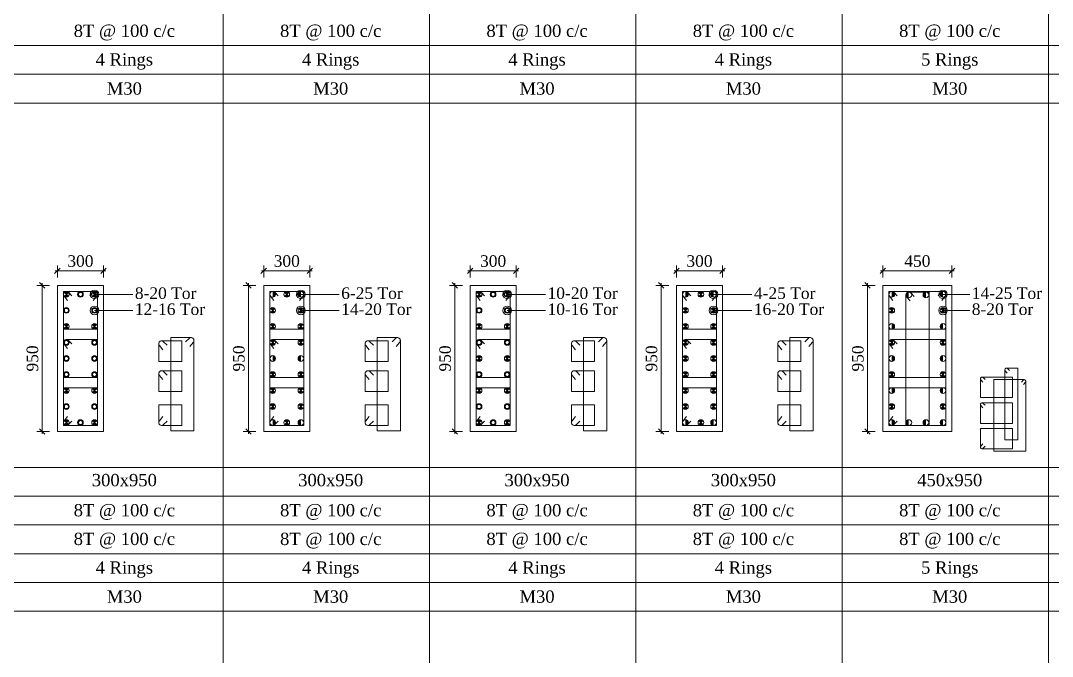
# Model space of a CAD drawing. Header units: metres. Extents: x 95882 to 260884, y 3603 to 81317.
# Drawn here: x 184688 to 191390, y 12415 to 16543 of the extents above; entities that cross this region are included whole.
import ezdxf
from ezdxf.enums import TextEntityAlignment as Align

# ---------------------------------------------------------------- set-up
doc = ezdxf.new("R2010")
doc.units = ezdxf.units.M
doc.header["$LTSCALE"] = 0.05
doc.header["$MEASUREMENT"] = 0
doc.header["$PDMODE"] = 34
doc.header["$PDSIZE"] = -2.5
doc.layers.get('0').update_dxf_attribs({"linetype": 'CONTINUOUS', "lineweight": 0})
doc.layers.get('DEFPOINTS').update_dxf_attribs({"linetype": 'CONTINUOUS'})
for name, color, linetype, lineweight in [('S-DIM-R', 7, 'CONTINUOUS', 9), ('S-SECTION', 5, 'CONTINUOUS', 5), ('S-SECTION MARK', 124, 'CONTINUOUS', 0), ('S-SHEET', 251, 'CONTINUOUS', 0), ('S-STEEL COL_DIA', 1, 'CONTINUOUS', 9), ('S-STEEL RING', 1, 'CONTINUOUS', 9), ('S-TEXT', 7, 'CONTINUOUS', 0), ('S-TEXT COL SIZE', 7, 'CONTINUOUS', 15), ('S-TEXT MIX', 1, 'CONTINUOUS', 15), ('S-TEXT RINGS', 7, 'CONTINUOUS', 15)]:
    doc.layers.add(name, color=color, linetype=linetype, lineweight=lineweight)
doc.styles.add('AAPL-ADRESS tahoma', font='tahoma.ttf')
doc.styles.add('S-ROMANS', font='times.ttf')
doc.styles.get("Standard").update_dxf_attribs({"font": 'times.ttf'})
doc.styles.add('TEXT', font='times.ttf')
doc.dimstyles.new('75mm', dxfattribs={"dimscale": 140, "dimtxt": 1, "dimasz": 0.35, "dimexe": 0.5, "dimexo": 1, "dimgap": 0.01, "dimtad": 0, "dimdec": 0, "dimzin": 12, "dimdsep": 46, "dimtxsty": 'AAPL-ADRESS tahoma', "dimblk": 'OBLIQUE', "dimcen": 0.35, "dimdle": 0.01, "dimse1": 1, "dimse2": 1, "dimclrd": 256, "dimclre": 256, "dimclrt": 256, "dimadec": 0, "dimazin": 3, "dimtfac": 1, "dimtdec": 0, "dimtmove": 1, "dimatfit": 3, "dimldrblk": 'DOTSMALL', "dimfxl": 1, "dimtolj": 1, "dimtzin": 0, "dimarcsym": 1})
doc.dimstyles.new('S_DIM', dxfattribs={"dimtxt": 75, "dimasz": 35, "dimexe": 35, "dimexo": 50, "dimgap": 25, "dimtad": 1, "dimdec": 0, "dimzin": 0, "dimdsep": 46, "dimtxsty": 'Standard', "dimblk": 'OBLIQUE', "dimcen": 0.09, "dimdle": 15, "dimclrd": 256, "dimclre": 256, "dimclrt": 256, "dimadec": 0, "dimazin": 0, "dimtfac": 1, "dimtdec": 0, "dimtofl": 0, "dimtmove": 0, "dimatfit": 3, "dimfxl": 1, "dimtolj": 1, "dimtzin": 0, "dimlwd": -1, "dimlwe": -1, "dimarcsym": 0})

# ---------------------------------------------------------------- blocks, each defined once
blk = doc.blocks.new('_Oblique')
at = {"color": 0, "linetype": 'ByBlock', "lineweight": -2}
blk.add_line((-0.5, -0.5), (0.5, 0.5), dxfattribs=at)
blk = doc.blocks.new('*D412')
at = {"layer": 'DEFPOINTS', "color": 0, "transparency": 16777216}
for p in [(184926, 14824.2, -0.1), (184827.8, 13874.2), (184926, 13874.2, -0.1)]:
    blk.add_point(p, dxfattribs=at)
at = {"layer": 'S-DIM-R', "transparency": 16777216}
for p, q in [((184876, 14824.2), (184792.8, 14824.2)), ((184827.8, 14839.2), (184827.8, 13859.2)), ((184876, 13874.2), (184792.8, 13874.2))]:
    blk.add_line(p, q, dxfattribs=at)
at = {"layer": 'S-DIM-R', "transparency": 16777216, "xscale": 35, "yscale": 35, "zscale": 35}
for p, rotation in [((184827.8, 14824.2), 90), ((184827.8, 13874.2), 270)]:
    blk.add_blockref('_Oblique', p, dxfattribs=dict(at, rotation=rotation))
at = {"layer": 'S-DIM-R', "transparency": 16777216, "insert": (184764.5, 14349.2), "char_height": 75, "attachment_point": 5, "rotation": 90}
blk.add_mtext('\\A1;950', dxfattribs=at)
blk = doc.blocks.new('*D413')
at = {"layer": 'DEFPOINTS', "color": 0, "transparency": 16777216}
for p in [(184926, 14918.4), (184926, 14824.2, 0), (185226, 14824.2, 0)]:
    blk.add_point(p, dxfattribs=at)
at = {"layer": 'S-DIM-R', "transparency": 16777216}
for p, q in [((184926, 14874.2), (184926, 14953.4)), ((185226, 14874.2), (185226, 14953.4)), ((185241, 14918.4), (184911, 14918.4))]:
    blk.add_line(p, q, dxfattribs=at)
at = {"layer": 'S-DIM-R', "transparency": 16777216, "xscale": 35, "yscale": 35, "zscale": 35, "rotation": 180}
blk.add_blockref('_Oblique', (184926, 14918.4), dxfattribs=at)
at = {"layer": 'S-DIM-R', "transparency": 16777216, "xscale": 35, "yscale": 35, "zscale": 35}
blk.add_blockref('_Oblique', (185226, 14918.4), dxfattribs=at)
at = {"layer": 'S-DIM-R', "transparency": 16777216, "insert": (185076, 14981.6), "char_height": 75, "attachment_point": 5}
blk.add_mtext('\\A1;300', dxfattribs=at)
blk = doc.blocks.new('*U4')
at = {"layer": 'S-STEEL COL_DIA'}
h = blk.add_hatch(color=256, dxfattribs=at)
h.dxf.hatch_style = 1
h.paths.add_polyline_path([(0, 0), (0, -18.5, 0.198912), (13, -13)])
h.paths.add_polyline_path([(0, 0), (-13, -13, 0.198912), (0, -18.5)])
h.paths.add_polyline_path([(0, 18.5, 0.198912), (-13, 13), (0, 0)])
h.paths.add_polyline_path([(13, 13, 0.198912), (0, 18.5), (0, 0)])
at = {"layer": 'S-STEEL COL_DIA', "lineweight": 5}
for p, q in [((-13, 13), (13, -13)), ((13, 13), (-13, -13))]:
    blk.add_line(p, q, dxfattribs=at)
blk.add_circle((0, 0), 18.5, dxfattribs=at)
blk = doc.blocks.new('*U5')
at = {"layer": 'S-STEEL COL_DIA'}
h = blk.add_hatch(color=256, dxfattribs=at)
h.dxf.hatch_style = 1
h.paths.add_polyline_path([(-18.5, 0, 1), (18.5, 0, 1)])
h.paths.add_polyline_path([(13, 0, -1), (-13, 0, -1)], flags=16)
at = {"layer": 'S-STEEL COL_DIA', "lineweight": 5}
for radius in [18.5, 13]:
    blk.add_circle((0, 0), radius, dxfattribs=at)
blk = doc.blocks.new('*D414')
at = {"layer": 'DEFPOINTS', "color": 0, "transparency": 16777216}
for p in [(186266.6, 14824.2, -0.1), (186168.4, 13874.2), (186266.6, 13874.2, -0.1)]:
    blk.add_point(p, dxfattribs=at)
at = {"layer": 'S-DIM-R', "transparency": 16777216}
for p, q in [((186216.6, 14824.2), (186133.4, 14824.2)), ((186168.4, 14839.2), (186168.4, 13859.2)), ((186216.6, 13874.2), (186133.4, 13874.2))]:
    blk.add_line(p, q, dxfattribs=at)
at = {"layer": 'S-DIM-R', "transparency": 16777216, "xscale": 35, "yscale": 35, "zscale": 35}
for p, rotation in [((186168.4, 14824.2), 90), ((186168.4, 13874.2), 270)]:
    blk.add_blockref('_Oblique', p, dxfattribs=dict(at, rotation=rotation))
at = {"layer": 'S-DIM-R', "transparency": 16777216, "insert": (186105.1, 14349.2), "char_height": 75, "attachment_point": 5, "rotation": 90}
blk.add_mtext('\\A1;950', dxfattribs=at)
blk = doc.blocks.new('*D415')
at = {"layer": 'DEFPOINTS', "color": 0, "transparency": 16777216}
for p in [(186266.6, 14918.4), (186266.6, 14824.2, 0), (186566.6, 14824.2, 0)]:
    blk.add_point(p, dxfattribs=at)
at = {"layer": 'S-DIM-R', "transparency": 16777216}
for p, q in [((186266.6, 14874.2), (186266.6, 14953.4)), ((186566.6, 14874.2), (186566.6, 14953.4)), ((186581.6, 14918.4), (186251.6, 14918.4))]:
    blk.add_line(p, q, dxfattribs=at)
at = {"layer": 'S-DIM-R', "transparency": 16777216, "xscale": 35, "yscale": 35, "zscale": 35, "rotation": 180}
blk.add_blockref('_Oblique', (186266.6, 14918.4), dxfattribs=at)
at = {"layer": 'S-DIM-R', "transparency": 16777216, "xscale": 35, "yscale": 35, "zscale": 35}
blk.add_blockref('_Oblique', (186566.6, 14918.4), dxfattribs=at)
at = {"layer": 'S-DIM-R', "transparency": 16777216, "insert": (186416.6, 14981.6), "char_height": 75, "attachment_point": 5}
blk.add_mtext('\\A1;300', dxfattribs=at)
blk = doc.blocks.new('*U6')
at = {"layer": 'S-STEEL COL_DIA'}
h = blk.add_hatch(color=256, dxfattribs=at)
h.dxf.hatch_style = 1
h.paths.add_polyline_path([(0, 18.5, 0.414214), (-18.5, 0, 0.414214), (0, -18.5)])
at = {"layer": 'S-STEEL COL_DIA', "lineweight": 5}
blk.add_circle((0, 0), 18.5, dxfattribs=at)
blk = doc.blocks.new('*D419')
at = {"layer": 'DEFPOINTS', "color": 0, "transparency": 16777216}
for p in [(187607.2, 14824.2, -0.1), (187509, 13874.2), (187607.2, 13874.2, -0.1)]:
    blk.add_point(p, dxfattribs=at)
at = {"layer": 'S-DIM-R', "transparency": 16777216}
for p, q in [((187557.2, 14824.2), (187474, 14824.2)), ((187509, 14839.2), (187509, 13859.2)), ((187557.2, 13874.2), (187474, 13874.2))]:
    blk.add_line(p, q, dxfattribs=at)
at = {"layer": 'S-DIM-R', "transparency": 16777216, "xscale": 35, "yscale": 35, "zscale": 35}
for p, rotation in [((187509, 14824.2), 90), ((187509, 13874.2), 270)]:
    blk.add_blockref('_Oblique', p, dxfattribs=dict(at, rotation=rotation))
at = {"layer": 'S-DIM-R', "transparency": 16777216, "insert": (187445.7, 14349.2), "char_height": 75, "attachment_point": 5, "rotation": 90}
blk.add_mtext('\\A1;950', dxfattribs=at)
blk = doc.blocks.new('*D420')
at = {"layer": 'DEFPOINTS', "color": 0, "transparency": 16777216}
for p in [(187607.2, 14918.4), (187607.2, 14824.2, 0), (187907.2, 14824.2, 0)]:
    blk.add_point(p, dxfattribs=at)
at = {"layer": 'S-DIM-R', "transparency": 16777216}
for p, q in [((187607.2, 14874.2), (187607.2, 14953.4)), ((187907.2, 14874.2), (187907.2, 14953.4)), ((187922.2, 14918.4), (187592.2, 14918.4))]:
    blk.add_line(p, q, dxfattribs=at)
at = {"layer": 'S-DIM-R', "transparency": 16777216, "xscale": 35, "yscale": 35, "zscale": 35, "rotation": 180}
blk.add_blockref('_Oblique', (187607.2, 14918.4), dxfattribs=at)
at = {"layer": 'S-DIM-R', "transparency": 16777216, "xscale": 35, "yscale": 35, "zscale": 35}
blk.add_blockref('_Oblique', (187907.2, 14918.4), dxfattribs=at)
at = {"layer": 'S-DIM-R', "transparency": 16777216, "insert": (187757.2, 14981.6), "char_height": 75, "attachment_point": 5}
blk.add_mtext('\\A1;300', dxfattribs=at)
blk = doc.blocks.new('*D416')
at = {"layer": 'DEFPOINTS', "color": 0, "transparency": 16777216}
for p in [(188947.8, 14824.2, -0.1), (188849.6, 13874.2), (188947.8, 13874.2, -0.1)]:
    blk.add_point(p, dxfattribs=at)
at = {"layer": 'S-DIM-R', "transparency": 16777216}
for p, q in [((188897.8, 14824.2), (188814.6, 14824.2)), ((188849.6, 14839.2), (188849.6, 13859.2)), ((188897.8, 13874.2), (188814.6, 13874.2))]:
    blk.add_line(p, q, dxfattribs=at)
at = {"layer": 'S-DIM-R', "transparency": 16777216, "xscale": 35, "yscale": 35, "zscale": 35}
for p, rotation in [((188849.6, 14824.2), 90), ((188849.6, 13874.2), 270)]:
    blk.add_blockref('_Oblique', p, dxfattribs=dict(at, rotation=rotation))
at = {"layer": 'S-DIM-R', "transparency": 16777216, "insert": (188786.3, 14349.2), "char_height": 75, "attachment_point": 5, "rotation": 90}
blk.add_mtext('\\A1;950', dxfattribs=at)
blk = doc.blocks.new('*D417')
at = {"layer": 'DEFPOINTS', "color": 0, "transparency": 16777216}
for p in [(188947.8, 14918.4), (188947.8, 14824.2, 0), (189247.8, 14824.2, 0)]:
    blk.add_point(p, dxfattribs=at)
at = {"layer": 'S-DIM-R', "transparency": 16777216}
for p, q in [((188947.8, 14874.2), (188947.8, 14953.4)), ((189247.8, 14874.2), (189247.8, 14953.4)), ((189262.8, 14918.4), (188932.8, 14918.4))]:
    blk.add_line(p, q, dxfattribs=at)
at = {"layer": 'S-DIM-R', "transparency": 16777216, "xscale": 35, "yscale": 35, "zscale": 35, "rotation": 180}
blk.add_blockref('_Oblique', (188947.8, 14918.4), dxfattribs=at)
at = {"layer": 'S-DIM-R', "transparency": 16777216, "xscale": 35, "yscale": 35, "zscale": 35}
blk.add_blockref('_Oblique', (189247.8, 14918.4), dxfattribs=at)
at = {"layer": 'S-DIM-R', "transparency": 16777216, "insert": (189097.8, 14981.6), "char_height": 75, "attachment_point": 5}
blk.add_mtext('\\A1;300', dxfattribs=at)
blk = doc.blocks.new('*D400')
at = {"layer": 'DEFPOINTS', "color": 0, "transparency": 16777216}
for p in [(190288.4, 14824.2, -0.1), (190190.2, 13874.2), (190288.4, 13874.2, -0.1)]:
    blk.add_point(p, dxfattribs=at)
at = {"layer": 'S-DIM-R', "transparency": 16777216}
for p, q in [((190238.4, 14824.2), (190155.2, 14824.2)), ((190190.2, 14839.2), (190190.2, 13859.2)), ((190238.4, 13874.2), (190155.2, 13874.2))]:
    blk.add_line(p, q, dxfattribs=at)
at = {"layer": 'S-DIM-R', "transparency": 16777216, "xscale": 35, "yscale": 35, "zscale": 35}
for p, rotation in [((190190.2, 14824.2), 90), ((190190.2, 13874.2), 270)]:
    blk.add_blockref('_Oblique', p, dxfattribs=dict(at, rotation=rotation))
at = {"layer": 'S-DIM-R', "transparency": 16777216, "insert": (190126.9, 14349.2), "char_height": 75, "attachment_point": 5, "rotation": 90}
blk.add_mtext('\\A1;950', dxfattribs=at)
blk = doc.blocks.new('*D401')
at = {"layer": 'DEFPOINTS', "color": 0, "transparency": 16777216}
for p in [(190288.4, 14918.4), (190288.4, 14824.2, 0), (190738.4, 14824.2, 0)]:
    blk.add_point(p, dxfattribs=at)
at = {"layer": 'S-DIM-R', "transparency": 16777216}
for p, q in [((190288.4, 14874.2), (190288.4, 14953.4)), ((190738.4, 14874.2), (190738.4, 14953.4)), ((190753.4, 14918.4), (190273.4, 14918.4))]:
    blk.add_line(p, q, dxfattribs=at)
at = {"layer": 'S-DIM-R', "transparency": 16777216, "xscale": 35, "yscale": 35, "zscale": 35, "rotation": 180}
blk.add_blockref('_Oblique', (190288.4, 14918.4), dxfattribs=at)
at = {"layer": 'S-DIM-R', "transparency": 16777216, "xscale": 35, "yscale": 35, "zscale": 35}
blk.add_blockref('_Oblique', (190738.4, 14918.4), dxfattribs=at)
at = {"layer": 'S-DIM-R', "transparency": 16777216, "insert": (190513.4, 14981.6), "char_height": 75, "attachment_point": 5}
blk.add_mtext('\\A1;450', dxfattribs=at)

msp = doc.modelspace()

# ---------------------------------------------------------------- linework, layer by layer
at = {"layer": 'S-SECTION'}
for points, elevation in [([(184926, 13874.2), (185226, 13874.2), (185226, 14824.2), (184926, 14824.2)], -0.1), ([(186266.6, 13874.2), (186566.6, 13874.2), (186566.6, 14824.2), (186266.6, 14824.2)], -0.1), ([(187607.2, 13874.2), (187907.2, 13874.2), (187907.2, 14824.2), (187607.2, 14824.2)], -0.1), ([(188947.8, 13874.2), (189247.8, 13874.2), (189247.8, 14824.2), (188947.8, 14824.2)], 0), ([(190288.4, 13874.2), (190738.4, 13874.2), (190738.4, 14824.2), (190288.4, 14824.2)], 0)]:
    msp.add_lwpolyline(points, close=True, dxfattribs=dict(at, elevation=elevation))
at = {"layer": 'S-SHEET'}
for p, q in [((186003.2, 49003.5, 0), (186003.2, 9408.8, -0.1)), ((186003.2, 49003.5, 0), (186003.2, 9408.8, -0.1)), ((186003.2, 49003.5, 0), (186003.2, 9408.8, -0.1)), ((186003.2, 49003.5, 0), (186003.2, 9408.8, -0.1)), ((187343.8, 49003.5, 0), (187343.8, 9408.8, -0.1)), ((187343.8, 49003.5, 0), (187343.8, 9408.8, -0.1)), ((187343.8, 49003.5, 0), (187343.8, 9408.8, -0.1)), ((187343.8, 49003.5, 0), (187343.8, 9408.8, -0.1)), ((188684.4, 49003.5, 0), (188684.4, 9408.8, -0.1)), ((188684.4, 49003.5, 0), (188684.4, 9408.8, -0.1)), ((188684.4, 49003.5, 0), (188684.4, 9408.8, -0.1)), ((188684.4, 49003.5, 0), (188684.4, 9408.8, -0.1)), ((188684.4, 49003.5, 0), (188684.4, 9408.8, 0)), ((188684.4, 49003.5, 0), (188684.4, 9408.8, 0)), ((188684.4, 49003.5, 0.1), (188684.4, 9408.8, 0)), ((188684.4, 49003.5, 0.1), (188684.4, 9408.8, 0)), ((188684.4, 49003.5, 0), (188684.4, 9408.8, 0)), ((188684.4, 49003.5, 0), (188684.4, 9408.8, 0)), ((188684.4, 49003.5, 0.1), (188684.4, 9408.8, 0)), ((188684.4, 49003.5, 0.1), (188684.4, 9408.8, 0)), ((188684.4, 49003.5, 0), (188684.4, 9408.8, 0)), ((188684.4, 49003.5, 0), (188684.4, 9408.8, 0)), ((188684.4, 49003.5, 0.1), (188684.4, 9408.8, 0)), ((190025, 49003.5, 0), (190025, 9408.8, 0)), ((190025, 49003.5, 0), (190025, 9408.8, 0)), ((190025, 49003.5, 0.1), (190025, 9408.8, 0)), ((190025, 49003.5, 0.1), (190025, 9408.8, 0)), ((190025, 49003.5, 0.1), (190025, 9408.8, 0.1)), ((190025, 49003.5, 0.1), (190025, 9408.8, 0.1)), ((190025, 49003.5, 0.1), (190025, 9408.8, 0.1)), ((190025, 49003.5, 0.1), (190025, 9408.8, 0.1)), ((190025, 49003.5, 0.1), (190025, 9408.8, 0.1)), ((190025, 49003.5, 0.1), (190025, 9408.8, 0.1)), ((190025, 49003.5, 0.1), (190025, 9408.8, 0.1)), ((190025, 49003.5, 0.1), (190025, 9408.8, 0.1)), ((190025, 49003.5, 0.1), (190025, 9408.8, 0.1)), ((190025, 49003.5, 0.1), (190025, 9408.8, 0.1)), ((190025, 49003.5, 0.1), (190025, 9408.8, 0.1)), ((191365.5, 49003.5, 0.1), (191365.5, 9408.8, 0.1)), ((191365.5, 49003.5, 0.1), (191365.5, 9408.8, 0.1)), ((191365.5, 49003.5, 0.1), (191365.5, 9408.8, 0.1)), ((191365.5, 49003.5, 0.1), (191365.5, 9408.8, 0.1)), ((191365.5, 49003.5, 0.2), (191365.5, 9408.8, 0.2)), ((191365.5, 49003.5, 0.2), (191365.5, 9408.8, 0.2)), ((191365.5, 49003.5, 0.2), (191365.5, 9408.8, 0.2)), ((191365.5, 49003.5, 0.2), (191365.5, 9408.8, 0.2)), ((191365.5, 49003.5, 0.2), (191365.5, 9408.8, 0.2)), ((191365.5, 49003.5, 0.2), (191365.5, 9408.8, 0.2)), ((191365.5, 49003.5, 0.2), (191365.5, 9408.8, 0.2)), ((191365.5, 49003.5, 0.2), (191365.5, 9408.8, 0.2)), ((191365.5, 49003.5, 0.2), (191365.5, 9408.8, 0.2)), ((191365.5, 49003.5, 0.2), (191365.5, 9408.8, 0.2)), ((191365.5, 49003.5, 0.2), (191365.5, 9408.8, 0.2)), ((177691.8, 16381.1, 0), (198068.5, 16381.1, 0)), ((177084.5, 16194.5, 0), (198068.5, 16194.5, 0)), ((177084.5, 13641.4, 0), (198068.5, 13641.4, -0.1)), ((177084.5, 13455.3, 0), (198068.5, 13455.3, -0.1)), ((177084.5, 13455.3, 0), (198068.5, 13455.3, -0.1)), ((177084.5, 13268.1, 0), (198068.5, 13268.1, -0.1)), ((177691.8, 13081.5, 0), (198068.5, 13081.5, -0.1)), ((177084.5, 12894.9, 0), (198068.5, 12894.9, -0.1)), ((177084.5, 12708.3, 0), (198068.5, 12708.3, -0.1))]:
    msp.add_line(p, q, dxfattribs=at)
at = {"layer": 'S-SHEET', "color": 0}
msp.add_line((177084.5, 16007.9, 0), (198068.5, 16007.9, 0), dxfattribs=at)
at = {"layer": 'S-STEEL RING'}
for points, elevation in [([(185159.4, 14726.7), (185181.8, 14754.1, 0.633211), (185167.6, 14784.2), (184966, 14784.2), (184966, 13914.2), (185186, 13914.2), (185186, 14765.8, 0.666768), (185154.6, 14778.9), (185136.8, 14756.3)], -0.2), ([(186500, 14726.7), (186522.4, 14754.1, 0.633211), (186508.2, 14784.2), (186306.6, 14784.2), (186306.6, 13914.2), (186526.6, 13914.2), (186526.6, 14765.8, 0.666768), (186495.2, 14778.9), (186477.3, 14756.3)], -0.2), ([(187840.6, 14726.7), (187863, 14754.1, 0.633211), (187848.8, 14784.2), (187647.2, 14784.2), (187647.2, 13914.2), (187867.2, 13914.2), (187867.2, 14765.8, 0.666768), (187835.8, 14778.9), (187817.9, 14756.3)], -0.2), ([(189181.2, 14726.7), (189203.6, 14754.1, 0.633211), (189189.4, 14784.2), (188987.8, 14784.2), (188987.8, 13914.2), (189207.8, 13914.2), (189207.8, 14765.8, 0.666768), (189176.4, 14778.9), (189158.5, 14756.3)], -0.1), ([(190671.8, 14726.7), (190694.2, 14754.1, 0.633211), (190679.9, 14784.2), (190328.4, 14784.2), (190328.4, 13914.2), (190698.4, 13914.2), (190698.4, 14765.8, 0.666768), (190667, 14778.9), (190649.1, 14756.3)], 0), ([(185787.2, 14427.4), (185809.6, 14454.7, 0.633211), (185795.4, 14484.9), (185663.8, 14484.9), (185663.8, 13880.2), (185813.8, 13880.2), (185813.8, 14466.4, 0.666768), (185782.4, 14479.5), (185759.6, 14456.9)], -0.1), ([(185787.2, 14427.4), (185809.6, 14454.7, 0.633211), (185795.4, 14484.9), (185663.8, 14484.9), (185663.8, 13880.2), (185813.8, 13880.2), (185813.8, 14466.4, 0.666768), (185782.4, 14479.5), (185759.6, 14456.9)], 0), ([(187127.8, 14427.4), (187150.2, 14454.7, 0.633211), (187136, 14484.9), (187004.4, 14484.9), (187004.4, 13880.2), (187154.4, 13880.2), (187154.4, 14466.4, 0.666768), (187123, 14479.5), (187100.2, 14456.9)], -0.1), ([(187127.8, 14427.4), (187150.2, 14454.7, 0.633211), (187136, 14484.9), (187004.4, 14484.9), (187004.4, 13880.2), (187154.4, 13880.2), (187154.4, 14466.4, 0.666768), (187123, 14479.5), (187100.2, 14456.9)], 0), ([(188468.4, 14427.4), (188490.8, 14454.7, 0.633211), (188476.6, 14484.9), (188345, 14484.9), (188345, 13880.2), (188495, 13880.2), (188495, 14466.4, 0.666768), (188463.6, 14479.5), (188440.8, 14456.9)], -0.1), ([(188468.4, 14427.4), (188490.8, 14454.7, 0.633211), (188476.6, 14484.9), (188345, 14484.9), (188345, 13880.2), (188495, 13880.2), (188495, 14466.4, 0.666768), (188463.6, 14479.5), (188440.8, 14456.9)], 0), ([(189809, 14427.4), (189831.4, 14454.7, 0.633211), (189817.2, 14484.9), (189685.6, 14484.9), (189685.6, 13880.2), (189835.6, 13880.2), (189835.6, 14466.4, 0.666768), (189804.2, 14479.5), (189781.3, 14456.9)], 0), ([(189809, 14427.4), (189831.4, 14454.7, 0.633211), (189817.2, 14484.9), (189685.6, 14484.9), (189685.6, 13880.2), (189835.6, 13880.2), (189835.6, 14466.4, 0.666768), (189804.2, 14479.5), (189781.3, 14456.9)], 0.1), ([(191202.4, 14179.6), (191215.1, 14195, 0.633211), (191207, 14212), (191009.3, 14212), (191009.3, 13746.8), (191217.4, 13746.8), (191217.4, 14201.6, 0.666768), (191199.7, 14209), (191189.7, 14196.3)], -0.1)]:
    msp.add_lwpolyline(points, format="xyb", dxfattribs=dict(at, elevation=elevation))
at = {"layer": 'S-STEEL RING', "color": 3}
for points, elevation in [([(184992.7, 14726.7), (184970.2, 14754.1, -0.633211), (184984.5, 14784.2), (185186, 14784.2), (185186, 14538.8), (184966, 14538.8), (184966, 14765.8, -0.666768), (184997.5, 14778.9), (185020.3, 14756.3)], -0.2), ([(186333.3, 14726.7), (186310.8, 14754.1, -0.633211), (186325.1, 14784.2), (186526.6, 14784.2), (186526.6, 14538.8), (186306.6, 14538.8), (186306.6, 14765.8, -0.666768), (186338.1, 14778.9), (186360.9, 14756.3)], -0.2), ([(187673.8, 14726.7), (187651.4, 14754.1, -0.633211), (187665.7, 14784.2), (187867.2, 14784.2), (187867.2, 14538.8), (187647.2, 14538.8), (187647.2, 14765.8, -0.666768), (187678.7, 14778.9), (187701.5, 14756.3)], -0.2), ([(189014.4, 14726.7), (188992, 14754.1, -0.633211), (189006.3, 14784.2), (189207.8, 14784.2), (189207.8, 14538.8), (188987.8, 14538.8), (188987.8, 14765.8, -0.666768), (189019.3, 14778.9), (189042.1, 14756.3)], -0.1), ([(190355, 14726.7), (190332.6, 14754.1, -0.633211), (190346.9, 14784.2), (190698.4, 14784.2), (190698.4, 14538.8), (190328.4, 14538.8), (190328.4, 14765.8, -0.666768), (190359.8, 14778.9), (190382.7, 14756.3)], 0), ([(184992.7, 14414.3), (184970.2, 14441.7, -0.633211), (184984.5, 14471.8), (185186, 14471.8), (185186, 14226.4), (184966, 14226.4), (184966, 14453.4, -0.666768), (184997.5, 14466.5), (185020.3, 14443.8)], -0.2), ([(185611.8, 14406), (185589.3, 14433.4, -0.633211), (185603.6, 14463.6), (185735.1, 14463.6), (185735.1, 14329.1), (185585.1, 14329.1), (185585.1, 14445.1, -0.666768), (185616.6, 14458.2), (185639.4, 14435.6)], -0.1), ([(186333.3, 14414.3), (186310.8, 14441.7, -0.633211), (186325.1, 14471.8), (186526.6, 14471.8), (186526.6, 14226.4), (186306.6, 14226.4), (186306.6, 14453.4, -0.666768), (186338.1, 14466.5), (186360.9, 14443.8)], -0.2), ([(186952.4, 14406), (186929.9, 14433.4, -0.633211), (186944.2, 14463.6), (187075.7, 14463.6), (187075.7, 14329.1), (186925.7, 14329.1), (186925.7, 14445.1, -0.666768), (186957.2, 14458.2), (186980, 14435.6)], -0.1), ([(187673.8, 14414.3), (187651.4, 14441.7, -0.633211), (187665.7, 14471.8), (187867.2, 14471.8), (187867.2, 14226.4), (187647.2, 14226.4), (187647.2, 14453.4, -0.666768), (187678.7, 14466.5), (187701.5, 14443.8)], -0.2), ([(188293, 14406), (188270.5, 14433.4, -0.633211), (188284.8, 14463.6), (188416.3, 14463.6), (188416.3, 14329.1), (188266.3, 14329.1), (188266.3, 14445.1, -0.666768), (188297.8, 14458.2), (188320.6, 14435.6)], -0.1), ([(189014.4, 14414.3), (188992, 14441.7, -0.633211), (189006.3, 14471.8), (189207.8, 14471.8), (189207.8, 14226.4), (188987.8, 14226.4), (188987.8, 14453.4, -0.666768), (189019.3, 14466.5), (189042.1, 14443.8)], -0.1), ([(189633.5, 14406), (189611.1, 14433.4, -0.633211), (189625.4, 14463.6), (189756.9, 14463.6), (189756.9, 14329.1), (189606.9, 14329.1), (189606.9, 14445.1, -0.666768), (189638.4, 14458.2), (189661.2, 14435.6)], 0), ([(190355, 14414.3), (190332.6, 14441.7, -0.633211), (190346.9, 14471.8), (190698.4, 14471.8), (190698.4, 14226.4), (190328.4, 14226.4), (190328.4, 14453.4, -0.666768), (190359.8, 14466.5), (190382.7, 14443.8)], 0), ([(185611.8, 14212.3), (185589.3, 14239.6, -0.633211), (185603.6, 14269.8), (185735.1, 14269.8), (185735.1, 14135.3), (185585.1, 14135.3), (185585.1, 14251.3, -0.666768), (185616.6, 14264.4), (185639.4, 14241.8)], -0.1), ([(186952.4, 14212.3), (186929.9, 14239.6, -0.633211), (186944.2, 14269.8), (187075.7, 14269.8), (187075.7, 14135.3), (186925.7, 14135.3), (186925.7, 14251.3, -0.666768), (186957.2, 14264.4), (186980, 14241.8)], -0.1), ([(188293, 14212.3), (188270.5, 14239.6, -0.633211), (188284.8, 14269.8), (188416.3, 14269.8), (188416.3, 14135.3), (188266.3, 14135.3), (188266.3, 14251.3, -0.666768), (188297.8, 14264.4), (188320.6, 14241.8)], -0.1), ([(189633.5, 14212.3), (189611.1, 14239.6, -0.633211), (189625.4, 14269.8), (189756.9, 14269.8), (189756.9, 14135.3), (189606.9, 14135.3), (189606.9, 14251.3, -0.666768), (189638.4, 14264.4), (189661.2, 14241.8)], 0), ([(190937.8, 14196), (190925.2, 14211.4, -0.633211), (190933.2, 14228.4), (191131, 14228.4), (191131, 14096.7), (190922.9, 14096.7), (190922.9, 14218, -0.666768), (190940.6, 14225.4), (190953.4, 14212.6)], -0.1), ([(184992.7, 13971.8), (184970.2, 13944.4, 0.633211), (184984.5, 13914.2), (185186, 13914.2), (185186, 14159.7), (184966, 14159.7), (184966, 13932.7, 0.666768), (184997.5, 13919.6), (185020.3, 13942.2)], -0.2), ([(186333.3, 13971.8), (186310.8, 13944.4, 0.633211), (186325.1, 13914.2), (186526.6, 13914.2), (186526.6, 14159.7), (186306.6, 14159.7), (186306.6, 13932.7, 0.666768), (186338.1, 13919.6), (186360.9, 13942.2)], -0.2), ([(187673.8, 13971.8), (187651.4, 13944.4, 0.633211), (187665.7, 13914.2), (187867.2, 13914.2), (187867.2, 14159.7), (187647.2, 14159.7), (187647.2, 13932.7, 0.666768), (187678.7, 13919.6), (187701.5, 13942.2)], -0.2), ([(189014.4, 13971.8), (188992, 13944.4, 0.633211), (189006.3, 13914.2), (189207.8, 13914.2), (189207.8, 14159.7), (188987.8, 14159.7), (188987.8, 13932.7, 0.666768), (189019.3, 13919.6), (189042.1, 13942.2)], -0.1), ([(190355, 13971.8), (190332.6, 13944.4, 0.633211), (190346.9, 13914.2), (190698.4, 13914.2), (190698.4, 14159.7), (190328.4, 14159.7), (190328.4, 13932.7, 0.666768), (190359.8, 13919.6), (190382.7, 13942.2)], 0), ([(185611.8, 13972.3), (185589.3, 13944.9, 0.633211), (185603.6, 13914.7), (185735.1, 13914.7), (185735.1, 14049.2), (185585.1, 14049.2), (185585.1, 13933.2, 0.666768), (185616.6, 13920.1), (185639.4, 13942.7)], -0.1), ([(186952.4, 13972.3), (186929.9, 13944.9, 0.633211), (186944.2, 13914.7), (187075.7, 13914.7), (187075.7, 14049.2), (186925.7, 14049.2), (186925.7, 13933.2, 0.666768), (186957.2, 13920.1), (186980, 13942.7)], -0.1), ([(188293, 13972.3), (188270.5, 13944.9, 0.633211), (188284.8, 13914.7), (188416.3, 13914.7), (188416.3, 14049.2), (188266.3, 14049.2), (188266.3, 13933.2, 0.666768), (188297.8, 13920.1), (188320.6, 13942.7)], -0.1), ([(189633.5, 13972.3), (189611.1, 13944.9, 0.633211), (189625.4, 13914.7), (189756.9, 13914.7), (189756.9, 14049.2), (189606.9, 14049.2), (189606.9, 13933.2, 0.666768), (189638.4, 13920.1), (189661.2, 13942.7)], 0), ([(190937.8, 14028.5), (190925.2, 14043.9, -0.633211), (190933.2, 14060.8), (191131, 14060.8), (191131, 13926.6), (190922.9, 13926.6), (190922.9, 14050.4, -0.666768), (190940.6, 14057.8), (190953.4, 14045.1)], -0.1), ([(190937.8, 13795.5), (190925.2, 13780.1, 0.633211), (190933.2, 13763.1), (191131, 13763.1), (191131, 13894.8), (190922.9, 13894.8), (190922.9, 13773.5, 0.666768), (190940.6, 13766.1), (190953.4, 13778.9)], -0.1)]:
    msp.add_lwpolyline(points, format="xyb", dxfattribs=dict(at, elevation=elevation))
at = {"layer": 'S-STEEL RING', "color": 4}
for points, elevation in [([(190466.1, 14722.6), (190443.6, 14750, -0.633211), (190457.9, 14780.2), (190589, 14780.2), (190589, 13914.2), (190439.4, 13914.2), (190439.4, 14761.7, -0.666768), (190470.9, 14774.8), (190493.7, 14752.2)], 0.1), ([(191097.2, 14254.1), (191084.5, 14269.5, -0.633211), (191092.5, 14286.4), (191166.3, 14286.4), (191166.3, 13821.2), (191082.2, 13821.2), (191082.2, 14276, -0.666768), (191099.9, 14283.4), (191112.7, 14270.7)], 0)]:
    msp.add_lwpolyline(points, format="xyb", dxfattribs=dict(at, elevation=elevation))

# ---------------------------------------------------------------- block references
at = {"layer": 'S-STEEL COL_DIA', "xscale": -1}
for name, p in [('*U4', (184984.5, 14765.8, -0.2)), ('*U6', (186325.1, 14765.8, -0.2)), ('*U4', (187665.7, 14765.8, -0.2)), ('*U6', (189006.3, 14765.8, -0.1)), ('*U6', (190346.9, 14765.8, 0)), ('*U5', (184984.5, 14661.7, -0.2)), ('*U4', (186325.1, 14661.7, -0.2)), ('*U5', (187665.7, 14661.7, -0.2)), ('*U4', (189006.3, 14661.7, -0.1)), ('*U4', (190346.9, 14661.7, 0)), ('*U4', (184984.5, 14557.5, -0.2)), ('*U4', (186325.1, 14557.5, -0.2)), ('*U4', (187665.7, 14557.5, -0.2)), ('*U4', (189006.3, 14557.5, -0.1)), ('*U6', (190346.9, 14557.5, 0)), ('*U5', (184984.5, 14453.4, -0.2)), ('*U4', (186325.1, 14453.4, -0.2)), ('*U5', (187665.7, 14453.4, -0.2)), ('*U4', (189006.3, 14453.4, -0.1)), ('*U4', (190346.9, 14453.4, 0)), ('*U5', (184984.5, 14349.2, -0.2)), ('*U6', (186325.1, 14349.2, -0.2)), ('*U4', (187665.7, 14349.2, -0.2)), ('*U4', (189006.3, 14349.2, -0.1)), ('*U6', (190346.9, 14349.2, 0)), ('*U5', (184984.5, 14245.1, -0.2)), ('*U4', (186325.1, 14245.1, -0.2)), ('*U5', (187665.7, 14245.1, -0.2)), ('*U4', (189006.3, 14245.1, -0.1)), ('*U4', (190346.9, 14245.1, 0)), ('*U4', (184984.5, 14141, -0.2)), ('*U4', (186325.1, 14141, -0.2)), ('*U4', (187665.7, 14141, -0.2)), ('*U4', (189006.3, 14141, -0.1)), ('*U6', (190346.9, 14141, 0)), ('*U5', (184984.5, 14036.8, -0.2)), ('*U4', (186325.1, 14036.8, -0.2)), ('*U5', (187665.7, 14036.8, -0.2)), ('*U4', (189006.3, 14036.8, -0.1)), ('*U4', (190346.9, 14036.8, 0))]:
    msp.add_blockref(name, p, dxfattribs=at)
at = {"layer": 'S-STEEL COL_DIA'}
for name, p in [('*U5', (185076, 14765.8, -0.1)), ('*U4', (185167.6, 14765.8, -0.2)), ('*U4', (186416.6, 14765.8, -0.1)), ('*U6', (186508.2, 14765.8, -0.2)), ('*U5', (187757.2, 14765.8, -0.1)), ('*U4', (187848.8, 14765.8, -0.2)), ('*U4', (189107, 14765.8, -0.1)), ('*U6', (189189.4, 14765.8, -0.1)), ('*U6', (190457.9, 14761.7, 0.1)), ('*U6', (190568.9, 14761.7, 0.1)), ('*U6', (190679.9, 14765.8, 0)), ('*U5', (185167.6, 14661.7, -0.2)), ('*U4', (186508.2, 14661.7, -0.2)), ('*U5', (187848.8, 14661.7, -0.2)), ('*U4', (189189.4, 14661.7, -0.1)), ('*U4', (190679.9, 14661.7, 0)), ('*U4', (185167.6, 14557.5, -0.2)), ('*U4', (186508.2, 14557.5, -0.2)), ('*U4', (187848.8, 14557.5, -0.2)), ('*U4', (189189.4, 14557.5, -0.1)), ('*U6', (190679.9, 14557.5, 0)), ('*U5', (185167.6, 14453.4, -0.2)), ('*U4', (186508.2, 14453.4, -0.2)), ('*U5', (187848.8, 14453.4, -0.2)), ('*U4', (189189.4, 14453.4, -0.1)), ('*U4', (190679.9, 14453.4, 0)), ('*U5', (185167.6, 14349.2, -0.2)), ('*U6', (186508.2, 14349.2, -0.2)), ('*U4', (187848.8, 14349.2, -0.2)), ('*U4', (189189.4, 14349.2, -0.1)), ('*U6', (190679.9, 14349.2, 0)), ('*U5', (185167.6, 14245.1, -0.2)), ('*U4', (186508.2, 14245.1, -0.2)), ('*U5', (187848.8, 14245.1, -0.2)), ('*U4', (189189.4, 14245.1, -0.1)), ('*U4', (190679.9, 14245.1, 0)), ('*U4', (185167.6, 14141, -0.2)), ('*U4', (186508.2, 14141, -0.2)), ('*U4', (187848.8, 14141, -0.2)), ('*U4', (189189.4, 14141, -0.1)), ('*U6', (190679.9, 14141, 0)), ('*U5', (185167.6, 14036.8, -0.2)), ('*U4', (186508.2, 14036.8, -0.2)), ('*U5', (187848.8, 14036.8, -0.2)), ('*U4', (189189.4, 14036.8, -0.1)), ('*U4', (190679.9, 14036.8, 0))]:
    msp.add_blockref(name, p, dxfattribs=at)
at = {"layer": 'S-STEEL COL_DIA', "rotation": 180}
for name, p in [('*U4', (184984.5, 13932.7, -0.2)), ('*U6', (186325.1, 13932.7, -0.2)), ('*U4', (187665.7, 13932.7, -0.2)), ('*U6', (189006.3, 13932.7, -0.1)), ('*U6', (190346.9, 13932.7, 0))]:
    msp.add_blockref(name, p, dxfattribs=at)
at = {"layer": 'S-STEEL COL_DIA', "xscale": -1, "rotation": 180}
for name, p in [('*U5', (185076, 13932.7, -0.1)), ('*U4', (185167.6, 13932.7, -0.2)), ('*U4', (186416.6, 13932.7, -0.1)), ('*U6', (186508.2, 13932.7, -0.2)), ('*U5', (187757.2, 13932.7, -0.1)), ('*U4', (187848.8, 13932.7, -0.2)), ('*U4', (189107, 13932.7, -0.1)), ('*U6', (189189.4, 13932.7, -0.1)), ('*U6', (190457.9, 13932.7, 0.1)), ('*U6', (190568.9, 13932.7, 0.1)), ('*U6', (190679.9, 13932.7, 0))]:
    msp.add_blockref(name, p, dxfattribs=at)

# ---------------------------------------------------------------- texts
at = {"layer": 'S-TEXT', "color": 7, "style": 'TEXT'}
for s, p in [('8-20 Tor ', (185429.5, 14735.9, -0.2)), ('6-25 Tor ', (186770.1, 14735.9, -0.2)), ('10-20 Tor ', (188110.7, 14735.9, -0.2)), ('4-25 Tor ', (189451.3, 14735.9, -0.1)), ('14-25 Tor ', (190866.9, 14735.9, 0)), ('12-16 Tor ', (185429.5, 14631.7, -0.2)), ('14-20 Tor ', (186770.1, 14631.7, -0.2)), ('10-16 Tor ', (188110.7, 14631.7, -0.2)), ('16-20 Tor ', (189451.3, 14631.7, -0.1)), ('8-20 Tor ', (190866.9, 14631.7, 0))]:
    msp.add_text(s, height=75, dxfattribs=at).set_placement(p)
at = {"layer": 'S-TEXT COL SIZE', "color": 6, "style": 'S-ROMANS'}
for p in [(185361.3, 13559.5, -0.1), (186701.9, 13559.5, -0.1), (188042.5, 13559.5, -0.1), (189383.1, 13559.5, -0.1)]:
    msp.add_text('300x950', height=80, dxfattribs=at).set_placement(p, align=Align.MIDDLE_CENTER)
at = {"layer": 'S-TEXT COL SIZE', "color": 4, "style": 'S-ROMANS'}
msp.add_text('450x950', height=80, dxfattribs=at).set_placement((190723.7, 13559.5, -0.1), align=Align.MIDDLE_CENTER)
at = {"layer": 'S-TEXT MIX', "style": 'S-ROMANS'}
for p in [(185361.3, 16102.4, -0.1), (186701.9, 16102.4, -0.1), (188042.5, 16102.4, -0.1), (189383.1, 16102.4, 0), (190723.7, 16102.4, 0), (185361.3, 12802.9, -0.1), (186701.9, 12802.9, -0.1), (188042.5, 12802.9, -0.1), (189383.1, 12802.9, -0.1), (190723.7, 12802.9, -0.1)]:
    msp.add_text('M30', height=80, dxfattribs=at).set_placement(p, align=Align.MIDDLE_CENTER)
at = {"layer": 'S-TEXT RINGS', "style": 'S-ROMANS'}
for s, p in [('8T @ 100 c/c', (185361.3, 16477.2, -0.1)), ('8T @ 100 c/c', (186701.9, 16477.2, -0.1)), ('8T @ 100 c/c', (188042.5, 16477.2, -0.1)), ('8T @ 100 c/c', (189383.1, 16477.2, 0)), ('8T @ 100 c/c', (190723.7, 16477.2, 0)), ('4 Rings', (185361.3, 16291.1, -0.1)), ('4 Rings', (186701.9, 16291.1, -0.1)), ('4 Rings', (188042.5, 16291.1, -0.1)), ('4 Rings', (189383.1, 16291.1, 0)), ('5 Rings', (190723.7, 16291.1, 0)), ('8T @ 100 c/c', (185361.3, 13364, -0.1)), ('8T @ 100 c/c', (186701.9, 13364, -0.1)), ('8T @ 100 c/c', (188042.5, 13364, -0.1)), ('8T @ 100 c/c', (189383.1, 13364, -0.1)), ('8T @ 100 c/c', (190723.7, 13364, -0.1)), ('8T @ 100 c/c', (185361.3, 13177.7, -0.1)), ('8T @ 100 c/c', (186701.9, 13177.7, -0.1)), ('8T @ 100 c/c', (188042.5, 13177.7, -0.1)), ('8T @ 100 c/c', (189383.1, 13177.7, -0.1)), ('8T @ 100 c/c', (190723.7, 13177.7, -0.1)), ('4 Rings', (185361.3, 12991.6, -0.1)), ('4 Rings', (186701.9, 12991.6, -0.1)), ('4 Rings', (188042.5, 12991.6, -0.1)), ('4 Rings', (189383.1, 12991.6, -0.1)), ('5 Rings', (190723.7, 12991.6, -0.1))]:
    msp.add_text(s, height=80, dxfattribs=at).set_placement(p, align=Align.MIDDLE_CENTER)

# ---------------------------------------------------------------- dimensions: what is measured, and where the dimension line sits
at = {"layer": 'S-DIM-R'}
for base, p1, p2, picture, middle in [((184926, 14918.4, -0.1), (185226, 14824.2, -0.1), (184926, 14824.2, -0.1), '*D413', (185076, 14981.6, -0.1)), ((186266.6, 14918.4, -0.1), (186566.6, 14824.2, -0.1), (186266.6, 14824.2, -0.1), '*D415', (186416.6, 14981.6, -0.1)), ((187607.2, 14918.4, -0.1), (187907.2, 14824.2, -0.1), (187607.2, 14824.2, -0.1), '*D420', (187757.2, 14981.6, -0.1)), ((188947.8, 14918.4, 0), (189247.8, 14824.2, 0), (188947.8, 14824.2, 0), '*D417', (189097.8, 14981.6, 0)), ((190288.4, 14918.4, 0), (190738.4, 14824.2, 0), (190288.4, 14824.2, 0), '*D401', (190513.4, 14981.6, 0))]:
    dim = msp.add_linear_dim(base=base, p1=p1, p2=p2, dimstyle='S_DIM', dxfattribs=at)
    dim.commit()
    dim.dimension.update_dxf_attribs({"geometry": picture, "text_midpoint": middle})
for base, p1, p2, picture, middle in [((184827.8, 13874.2, -0.1), (184926, 14824.2, -0.1), (184926, 13874.2, -0.1), '*D412', (184764.5, 14349.2, -0.1)), ((186168.4, 13874.2, -0.1), (186266.6, 14824.2, -0.1), (186266.6, 13874.2, -0.1), '*D414', (186105.1, 14349.2, -0.1)), ((187509, 13874.2, -0.1), (187607.2, 14824.2, -0.1), (187607.2, 13874.2, -0.1), '*D419', (187445.7, 14349.2, -0.1)), ((188849.6, 13874.2, 0), (188947.8, 14824.2, 0), (188947.8, 13874.2, 0), '*D416', (188786.3, 14349.2, 0)), ((190190.2, 13874.2, 0.1), (190288.4, 14824.2, 0), (190288.4, 13874.2, 0), '*D400', (190126.9, 14349.2, 0.1))]:
    dim = msp.add_linear_dim(base=base, p1=p1, p2=p2, angle=90, dimstyle='S_DIM', dxfattribs=at)
    dim.commit()
    dim.dimension.update_dxf_attribs({"geometry": picture, "text_midpoint": middle})

# ---------------------------------------------------------------- leaders
at = {"layer": 'S-SECTION MARK', "linetype": 'ByBlock'}
for points in [[(185167.6, 14765.8, -0.1), (185417.2, 14765.8, -0.1)], [(186508.2, 14765.8, -0.1), (186757.8, 14765.8, -0.1)], [(187848.8, 14765.8, -0.1), (188098.4, 14765.8, -0.1)], [(189189.4, 14765.8, 0), (189439, 14765.8, 0)], [(190679.9, 14765.8, 0), (190854.6, 14765.8, 0)], [(185167.6, 14661.7, -0.1), (185417.2, 14661.7, -0.1)], [(186508.2, 14661.7, -0.1), (186757.8, 14661.7, -0.1)], [(187848.8, 14661.7, -0.1), (188098.4, 14661.7, -0.1)], [(189189.4, 14661.7, 0), (189439, 14661.7, 0)], [(190679.9, 14661.7, 0), (190854.6, 14661.7, 0)]]:
    msp.add_leader(points, dimstyle='75mm', override={"dimasz": 0.4, "dimldrblk": 'Origin', "dimfxlon": 1, "dimlwd": 0}, dxfattribs=at)

doc.saveas('drawing.dxf')
